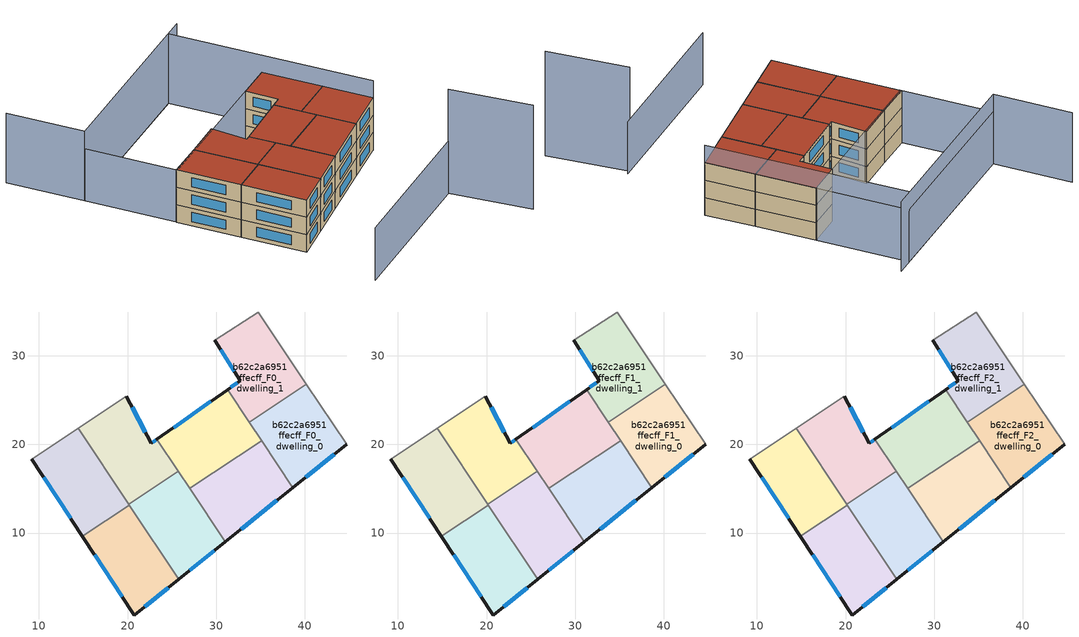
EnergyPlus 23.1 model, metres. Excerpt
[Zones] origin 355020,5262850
b62c2a6951ffecff_F0_dwelling_0
 floor ground (EU_floor_Construction): 40.2,26.82 44.75,20.04 38.66,15.14 33.74,22.52 z0
 wall outside (EU_wall_Construction): 38.66,15.14 44.75,20.04 z0:3
 wall to b62c2a6951ffecff_F0_dwelling_1 (EU_wall_Construction): 40.2,26.82 33.74,22.52 z0:3
 wall adiabatic (EU_wall_Construction): 44.75,20.04 40.2,26.82 z0:3
 wall to b62c2a6951ffecff_F0_dwelling_2 (EU_wall_Construction): 35.13,20.44 38.66,15.14 z0:3
 wall to b62c2a6951ffecff_F0_dwelling_3 (EU_wall_Construction): 33.74,22.52 35.13,20.44 z0:3
 window (EU_Window_Construction): 40.09,16.29 43.32,18.89 z0.7:2.3
b62c2a6951ffecff_F0_dwelling_1
 floor ground (EU_floor_Construction): 34.74,34.95 40.2,26.82 33.74,22.52 31.29,26.2 32.72,27.21 29.85,31.74 z0
 wall outside (EU_wall_Construction): 29.85,31.74 32.72,27.21 31.29,26.2 z0:3
 wall adiabatic (EU_wall_Construction): 40.2,26.82 34.74,34.95 29.85,31.74 z0:3
 wall to b62c2a6951ffecff_F0_dwelling_3 (EU_wall_Construction): 31.29,26.2 33.74,22.52 z0:3
 window (EU_Window_Construction): 32.39,26.97 31.62,26.43 / 30.53,30.67 32.05,28.27 z0.7:2.3
b62c2a6951ffecff_F0_dwelling_2
 floor ground (EU_floor_Construction): 35.13,20.44 38.66,15.14 31.04,9.01 27.02,15.04 z0
 wall outside (EU_wall_Construction): 31.04,9.01 38.66,15.14 z0:3
 wall to b62c2a6951ffecff_F0_dwelling_3 (EU_wall_Construction): 35.13,20.44 27.02,15.04 z0:3
 wall to b62c2a6951ffecff_F0_dwelling_4 (EU_wall_Construction): 27.02,15.04 31.04,9.01 z0:3
 window (EU_Window_Construction): 32.83,10.45 36.87,13.7 z0.7:2.3
b62c2a6951ffecff_F0_dwelling_3
 floor ground (EU_floor_Construction): 31.29,26.2 35.13,20.44 27.02,15.04 23.32,20.6 z0
 wall outside (EU_wall_Construction): 31.29,26.2 23.32,20.6 z0:3
 wall to b62c2a6951ffecff_F0_dwelling_5 (EU_wall_Construction): 23.32,20.6 25.72,16.99 z0:3
 wall to b62c2a6951ffecff_F0_dwelling_4 (EU_wall_Construction): 25.72,16.99 27.02,15.04 z0:3
 window (EU_Window_Construction): 29.42,24.88 25.19,21.91 z0.7:2.3
b62c2a6951ffecff_F0_dwelling_4
 floor ground (EU_floor_Construction): 25.72,16.99 31.04,9.01 25.79,4.8 20.15,13.27 z0
 wall outside (EU_wall_Construction): 25.79,4.8 31.04,9.01 z0:3
 wall to b62c2a6951ffecff_F0_dwelling_5 (EU_wall_Construction): 25.72,16.99 20.15,13.27 z0:3
 wall to b62c2a6951ffecff_F0_dwelling_6 (EU_wall_Construction): 20.22,13.16 25.79,4.8 z0:3
 wall to b62c2a6951ffecff_F0_dwelling_7 (EU_wall_Construction): 20.15,13.27 20.22,13.16 z0:3
 window (EU_Window_Construction): 27.02,5.79 29.81,8.02 z0.7:2.3
b62c2a6951ffecff_F0_dwelling_5
 floor ground (EU_floor_Construction): 23.32,20.6 25.72,16.99 20.15,13.27 14.43,21.85 19.84,25.46 22.69,20.16 z0
 wall outside (EU_wall_Construction): 23.32,20.6 22.69,20.16 19.84,25.46 z0:3
 wall adiabatic (EU_wall_Construction): 19.84,25.46 14.43,21.85 z0:3
 wall to b62c2a6951ffecff_F0_dwelling_7 (EU_wall_Construction): 14.43,21.85 20.15,13.27 z0:3
 window (EU_Window_Construction): 22.02,21.4 20.51,24.21 / 23.17,20.5 22.84,20.26 z0.7:2.3
b62c2a6951ffecff_F0_dwelling_6
 floor ground (EU_floor_Construction): 20.22,13.16 25.79,4.8 20.75,0.75 14.91,9.62 z0
 wall outside (EU_wall_Construction): 14.91,9.62 20.75,0.75 25.79,4.8 z0:3
 wall to b62c2a6951ffecff_F0_dwelling_7 (EU_wall_Construction): 20.22,13.16 14.91,9.62 z0:3
 window (EU_Window_Construction): 21.93,1.7 24.61,3.85 / 16.28,7.54 19.38,2.83 z0.7:2.3
b62c2a6951ffecff_F0_dwelling_7
 floor ground (EU_floor_Construction): 14.43,21.85 20.22,13.16 14.91,9.62 9.18,18.35 z0
 wall outside (EU_wall_Construction): 9.18,18.35 14.91,9.62 z0:3
 wall adiabatic (EU_wall_Construction): 14.43,21.85 9.18,18.35 z0:3
 window (EU_Window_Construction): 10.52,16.3 13.57,11.67 z0.7:2.3
b62c2a6951ffecff_F1_dwelling_0
 floor to b62c2a6951ffecff_F0_dwelling_0 (EU_floor_Construction): 40.2,26.82 44.75,20.04 38.66,15.14 33.74,22.52 z3
 wall outside (EU_wall_Construction): 38.66,15.14 44.75,20.04 z3:6
 wall to b62c2a6951ffecff_F1_dwelling_1 (EU_wall_Construction): 40.2,26.82 33.74,22.52 z3:6
 wall adiabatic (EU_wall_Construction): 44.75,20.04 40.2,26.82 z3:6
 wall to b62c2a6951ffecff_F1_dwelling_2 (EU_wall_Construction): 35.13,20.44 38.66,15.14 z3:6
 wall to b62c2a6951ffecff_F1_dwelling_3 (EU_wall_Construction): 33.74,22.52 35.13,20.44 z3:6
 window (EU_Window_Construction): 40.09,16.29 43.32,18.89 z3.7:5.3
b62c2a6951ffecff_F1_dwelling_1
 floor to b62c2a6951ffecff_F0_dwelling_1 (EU_floor_Construction): 34.74,34.95 40.2,26.82 33.74,22.52 31.29,26.2 32.72,27.21 29.85,31.74 z3
 wall outside (EU_wall_Construction): 29.85,31.74 32.72,27.21 31.29,26.2 z3:6
 wall adiabatic (EU_wall_Construction): 40.2,26.82 34.74,34.95 29.85,31.74 z3:6
 wall to b62c2a6951ffecff_F1_dwelling_3 (EU_wall_Construction): 31.29,26.2 33.74,22.52 z3:6
 window (EU_Window_Construction): 32.39,26.97 31.62,26.43 / 30.53,30.67 32.05,28.27 z3.7:5.3
b62c2a6951ffecff_F1_dwelling_2
 floor to b62c2a6951ffecff_F0_dwelling_2 (EU_floor_Construction): 35.13,20.44 38.66,15.14 31.04,9.01 27.02,15.04 z3
 wall outside (EU_wall_Construction): 31.04,9.01 38.66,15.14 z3:6
 wall to b62c2a6951ffecff_F1_dwelling_3 (EU_wall_Construction): 35.13,20.44 27.02,15.04 z3:6
 wall to b62c2a6951ffecff_F1_dwelling_4 (EU_wall_Construction): 27.02,15.04 31.04,9.01 z3:6
 window (EU_Window_Construction): 32.83,10.45 36.87,13.7 z3.7:5.3
b62c2a6951ffecff_F1_dwelling_3
 floor to b62c2a6951ffecff_F0_dwelling_3 (EU_floor_Construction): 31.29,26.2 35.13,20.44 27.02,15.04 23.32,20.6 z3
 wall outside (EU_wall_Construction): 31.29,26.2 23.32,20.6 z3:6
 wall to b62c2a6951ffecff_F1_dwelling_5 (EU_wall_Construction): 23.32,20.6 25.72,16.99 z3:6
 wall to b62c2a6951ffecff_F1_dwelling_4 (EU_wall_Construction): 25.72,16.99 27.02,15.04 z3:6
 window (EU_Window_Construction): 29.42,24.88 25.19,21.91 z3.7:5.3
b62c2a6951ffecff_F1_dwelling_4
 floor to b62c2a6951ffecff_F0_dwelling_4 (EU_floor_Construction): 25.72,16.99 31.04,9.01 25.79,4.8 20.15,13.27 z3
 wall outside (EU_wall_Construction): 25.79,4.8 31.04,9.01 z3:6
 wall to b62c2a6951ffecff_F1_dwelling_5 (EU_wall_Construction): 25.72,16.99 20.15,13.27 z3:6
 wall to b62c2a6951ffecff_F1_dwelling_6 (EU_wall_Construction): 20.22,13.16 25.79,4.8 z3:6
 wall to b62c2a6951ffecff_F1_dwelling_7 (EU_wall_Construction): 20.15,13.27 20.22,13.16 z3:6
 window (EU_Window_Construction): 27.02,5.79 29.81,8.02 z3.7:5.3
b62c2a6951ffecff_F1_dwelling_5
 floor to b62c2a6951ffecff_F0_dwelling_5 (EU_floor_Construction): 23.32,20.6 25.72,16.99 20.15,13.27 14.43,21.85 19.84,25.46 22.69,20.16 z3
 wall outside (EU_wall_Construction): 23.32,20.6 22.69,20.16 19.84,25.46 z3:6
 wall adiabatic (EU_wall_Construction): 19.84,25.46 14.43,21.85 z3:6
 wall to b62c2a6951ffecff_F1_dwelling_7 (EU_wall_Construction): 14.43,21.85 20.15,13.27 z3:6
 window (EU_Window_Construction): 22.02,21.4 20.51,24.21 / 23.17,20.5 22.84,20.26 z3.7:5.3
b62c2a6951ffecff_F1_dwelling_6
 floor to b62c2a6951ffecff_F0_dwelling_6 (EU_floor_Construction): 20.22,13.16 25.79,4.8 20.75,0.75 14.91,9.62 z3
 wall outside (EU_wall_Construction): 14.91,9.62 20.75,0.75 25.79,4.8 z3:6
 wall to b62c2a6951ffecff_F1_dwelling_7 (EU_wall_Construction): 20.22,13.16 14.91,9.62 z3:6
 window (EU_Window_Construction): 21.93,1.7 24.61,3.85 / 16.28,7.54 19.38,2.83 z3.7:5.3
b62c2a6951ffecff_F1_dwelling_7
 floor to b62c2a6951ffecff_F0_dwelling_7 (EU_floor_Construction): 14.43,21.85 20.22,13.16 14.91,9.62 9.18,18.35 z3
 wall outside (EU_wall_Construction): 9.18,18.35 14.91,9.62 z3:6
 wall adiabatic (EU_wall_Construction): 14.43,21.85 9.18,18.35 z3:6
 window (EU_Window_Construction): 10.52,16.3 13.57,11.67 z3.7:5.3
b62c2a6951ffecff_F2_dwelling_0
 floor to b62c2a6951ffecff_F1_dwelling_0 (EU_floor_Construction): 40.2,26.82 44.75,20.04 38.66,15.14 33.74,22.52 z6
 wall outside (EU_wall_Construction): 38.66,15.14 44.75,20.04 z6:9
 wall to b62c2a6951ffecff_F2_dwelling_1 (EU_wall_Construction): 40.2,26.82 33.74,22.52 z6:9
 wall adiabatic (EU_wall_Construction): 44.75,20.04 40.2,26.82 z6:9
 wall to b62c2a6951ffecff_F2_dwelling_2 (EU_wall_Construction): 35.13,20.44 38.66,15.14 z6:9
 wall to b62c2a6951ffecff_F2_dwelling_3 (EU_wall_Construction): 33.74,22.52 35.13,20.44 z6:9
 window (EU_Window_Construction): 40.09,16.29 43.32,18.89 z6.7:8.3
 roof outside (EU_roof_Construction): 44.75,20.04 40.2,26.82 33.74,22.52 38.66,15.14 z9
b62c2a6951ffecff_F2_dwelling_1
 floor to b62c2a6951ffecff_F1_dwelling_1 (EU_floor_Construction): 34.74,34.95 40.2,26.82 33.74,22.52 31.29,26.2 32.72,27.21 29.85,31.74 z6
 wall outside (EU_wall_Construction): 29.85,31.74 32.72,27.21 31.29,26.2 z6:9
 wall adiabatic (EU_wall_Construction): 40.2,26.82 34.74,34.95 29.85,31.74 z6:9
 wall to b62c2a6951ffecff_F2_dwelling_3 (EU_wall_Construction): 31.29,26.2 33.74,22.52 z6:9
 window (EU_Window_Construction): 32.39,26.97 31.62,26.43 / 30.53,30.67 32.05,28.27 z6.7:8.3
 roof outside (EU_roof_Construction): 40.2,26.82 34.74,34.95 29.85,31.74 32.72,27.21 31.29,26.2 33.74,22.52 z9
b62c2a6951ffecff_F2_dwelling_2
 floor to b62c2a6951ffecff_F1_dwelling_2 (EU_floor_Construction): 35.13,20.44 38.66,15.14 31.04,9.01 27.02,15.04 z6
 wall outside (EU_wall_Construction): 31.04,9.01 38.66,15.14 z6:9
 wall to b62c2a6951ffecff_F2_dwelling_3 (EU_wall_Construction): 35.13,20.44 27.02,15.04 z6:9
 wall to b62c2a6951ffecff_F2_dwelling_4 (EU_wall_Construction): 27.02,15.04 31.04,9.01 z6:9
 window (EU_Window_Construction): 32.83,10.45 36.87,13.7 z6.7:8.3
 roof outside (EU_roof_Construction): 38.66,15.14 35.13,20.44 27.02,15.04 31.04,9.01 z9
b62c2a6951ffecff_F2_dwelling_3
 floor to b62c2a6951ffecff_F1_dwelling_3 (EU_floor_Construction): 31.29,26.2 35.13,20.44 27.02,15.04 23.32,20.6 z6
 wall outside (EU_wall_Construction): 31.29,26.2 23.32,20.6 z6:9
 wall to b62c2a6951ffecff_F2_dwelling_5 (EU_wall_Construction): 23.32,20.6 25.72,16.99 z6:9
 wall to b62c2a6951ffecff_F2_dwelling_4 (EU_wall_Construction): 25.72,16.99 27.02,15.04 z6:9
 window (EU_Window_Construction): 29.42,24.88 25.19,21.91 z6.7:8.3
 roof outside (EU_roof_Construction): 35.13,20.44 31.29,26.2 23.32,20.6 27.02,15.04 z9
b62c2a6951ffecff_F2_dwelling_4
 floor to b62c2a6951ffecff_F1_dwelling_4 (EU_floor_Construction): 25.72,16.99 31.04,9.01 25.79,4.8 20.15,13.27 z6
 wall outside (EU_wall_Construction): 25.79,4.8 31.04,9.01 z6:9
 wall to b62c2a6951ffecff_F2_dwelling_5 (EU_wall_Construction): 25.72,16.99 20.15,13.27 z6:9
 wall to b62c2a6951ffecff_F2_dwelling_6 (EU_wall_Construction): 20.22,13.16 25.79,4.8 z6:9
 wall to b62c2a6951ffecff_F2_dwelling_7 (EU_wall_Construction): 20.15,13.27 20.22,13.16 z6:9
 window (EU_Window_Construction): 27.02,5.79 29.81,8.02 z6.7:8.3
 roof outside (EU_roof_Construction): 31.04,9.01 25.72,16.99 20.15,13.27 25.79,4.8 z9
b62c2a6951ffecff_F2_dwelling_5
 floor to b62c2a6951ffecff_F1_dwelling_5 (EU_floor_Construction): 23.32,20.6 25.72,16.99 20.15,13.27 14.43,21.85 19.84,25.46 22.69,20.16 z6
 wall outside (EU_wall_Construction): 23.32,20.6 22.69,20.16 19.84,25.46 z6:9
 wall adiabatic (EU_wall_Construction): 19.84,25.46 14.43,21.85 z6:9
 wall to b62c2a6951ffecff_F2_dwelling_7 (EU_wall_Construction): 14.43,21.85 20.15,13.27 z6:9
 window (EU_Window_Construction): 22.02,21.4 20.51,24.21 / 23.17,20.5 22.84,20.26 z6.7:8.3
 roof outside (EU_roof_Construction): 25.72,16.99 23.32,20.6 22.69,20.16 19.84,25.46 14.43,21.85 20.15,13.27 z9
b62c2a6951ffecff_F2_dwelling_6
 floor to b62c2a6951ffecff_F1_dwelling_6 (EU_floor_Construction): 20.22,13.16 25.79,4.8 20.75,0.75 14.91,9.62 z6
 wall outside (EU_wall_Construction): 14.91,9.62 20.75,0.75 25.79,4.8 z6:9
 wall to b62c2a6951ffecff_F2_dwelling_7 (EU_wall_Construction): 20.22,13.16 14.91,9.62 z6:9
 window (EU_Window_Construction): 21.93,1.7 24.61,3.85 / 16.28,7.54 19.38,2.83 z6.7:8.3
 roof outside (EU_roof_Construction): 25.79,4.8 20.22,13.16 14.91,9.62 20.75,0.75 z9
b62c2a6951ffecff_F2_dwelling_7
 floor to b62c2a6951ffecff_F1_dwelling_7 (EU_floor_Construction): 14.43,21.85 20.22,13.16 14.91,9.62 9.18,18.35 z6
 wall outside (EU_wall_Construction): 9.18,18.35 14.91,9.62 z6:9
 wall adiabatic (EU_wall_Construction): 14.43,21.85 9.18,18.35 z6:9
 window (EU_Window_Construction): 10.52,16.3 13.57,11.67 z6.7:8.3
 roof outside (EU_roof_Construction): 20.22,13.16 14.43,21.85 9.18,18.35 14.91,9.62 z9
shading: 25.03,-11.38 47.98,3.99 / 34.74,34.95 9.27,18.2 / 9.27,18.2 1.01,30.77 / 1.01,30.77 26.47,47.52 / 26.47,47.52 34.74,34.95 z0:9; 55.48,-6.96 47.38,3.59 z0:18; 44.68,19.99 26.41,47.48 / 28.98,49.17 1.04,30.74 / 1.04,30.74 -5.98,41.37 z0:12
[Building]
EU S2 Campaign: North Axis=0; Terrain=City; Solar Distribution=FullExterior
[Site:Location]
Budapest.Ferenc.Liszt.Intl.AP: Latitude=47.437; Longitude=19.256; Time Zone=1; Elevation=185
[SizingPeriod:WeatherFileDays]
AnnualSizingPeriod: Begin Month=1; Begin Day of Month=1; End Month=12; End Day of Month=31; Day of Week for Start Day=Monday; Use Weather File Daylight Saving Period=No; Use Weather File Rain and Snow Indicators=No
[MATERIAL]
EU_InternalMass_Material: Roughness=MediumRough; Thickness=0.1; Conductivity=1; Density=1800; Specific Heat=900; Thermal Absorptance=0.9; Solar Absorptance=0.7; Visible Absorptance=0.7
[MATERIAL:NOMASS] Roughness=MediumRough; Thermal Absorptance=0.9; Solar Absorptance=0.7; Visible Absorptance=0.7
Name | Thermal Resistance
EU_wall_NoMass | 0.832559
EU_roof_NoMass | 1.39638
EU_floor_NoMass | 0.872794
[WINDOWMATERIAL:SIMPLEGLAZINGSYSTEM]
EU_Window_SimpleGlazing: UFactor=2.79869; Solar Heat Gain Coefficient=0.75; Visible Transmittance=0.75
[CONSTRUCTION]
EU_wall_Construction: EU_wall_NoMass
EU_roof_Construction: EU_roof_NoMass
EU_floor_Construction: EU_floor_NoMass
EU_Window_Construction: EU_Window_SimpleGlazing
EU_InternalMass_Construction: EU_InternalMass_Material
[ZONE] Type=1; Multiplier=1; Ceiling Height=autocalculate; Floor Area=autocalculate; Part of Total Floor Area=Yes
Name | Volume
b62c2a6951ffecff_F0_dwelling_0; b62c2a6951ffecff_F1_dwelling_0; b62c2a6951ffecff_F2_dwelling_0 | 198.713
b62c2a6951ffecff_F0_dwelling_1; b62c2a6951ffecff_F1_dwelling_1; b62c2a6951ffecff_F2_dwelling_1 | 198.691
b62c2a6951ffecff_F0_dwelling_2; b62c2a6951ffecff_F1_dwelling_2; b62c2a6951ffecff_F2_dwelling_2 | 198.724
b62c2a6951ffecff_F0_dwelling_3; b62c2a6951ffecff_F1_dwelling_3; b62c2a6951ffecff_F2_dwelling_3 | 198.712
b62c2a6951ffecff_F0_dwelling_4; b62c2a6951ffecff_F1_dwelling_4; b62c2a6951ffecff_F2_dwelling_4 | 198.703
b62c2a6951ffecff_F0_dwelling_5; b62c2a6951ffecff_F1_dwelling_5; b62c2a6951ffecff_F2_dwelling_5 | 198.699
b62c2a6951ffecff_F0_dwelling_6; b62c2a6951ffecff_F1_dwelling_6; b62c2a6951ffecff_F2_dwelling_6 | 198.71
b62c2a6951ffecff_F0_dwelling_7; b62c2a6951ffecff_F1_dwelling_7; b62c2a6951ffecff_F2_dwelling_7 | 198.692
[INTERNALMASS] Construction=EU_InternalMass_Construction
Name | Zone or ZoneList | Surface Area
b62c2a6951ffecff_F0_dwelling_0_EU_InternalMass | b62c2a6951ffecff_F0_dwelling_0 | 66.2378
b62c2a6951ffecff_F0_dwelling_1_EU_InternalMass | b62c2a6951ffecff_F0_dwelling_1 | 66.2305
b62c2a6951ffecff_F0_dwelling_2_EU_InternalMass | b62c2a6951ffecff_F0_dwelling_2 | 66.2411
b62c2a6951ffecff_F0_dwelling_3_EU_InternalMass | b62c2a6951ffecff_F0_dwelling_3 | 66.2375
b62c2a6951ffecff_F0_dwelling_4_EU_InternalMass | b62c2a6951ffecff_F0_dwelling_4 | 66.2344
b62c2a6951ffecff_F0_dwelling_5_EU_InternalMass | b62c2a6951ffecff_F0_dwelling_5 | 66.2331
b62c2a6951ffecff_F0_dwelling_6_EU_InternalMass | b62c2a6951ffecff_F0_dwelling_6 | 66.2368
b62c2a6951ffecff_F0_dwelling_7_EU_InternalMass | b62c2a6951ffecff_F0_dwelling_7 | 66.2306
b62c2a6951ffecff_F1_dwelling_0_EU_InternalMass | b62c2a6951ffecff_F1_dwelling_0 | 66.2378
b62c2a6951ffecff_F1_dwelling_1_EU_InternalMass | b62c2a6951ffecff_F1_dwelling_1 | 66.2305
b62c2a6951ffecff_F1_dwelling_2_EU_InternalMass | b62c2a6951ffecff_F1_dwelling_2 | 66.2411
b62c2a6951ffecff_F1_dwelling_3_EU_InternalMass | b62c2a6951ffecff_F1_dwelling_3 | 66.2375
b62c2a6951ffecff_F1_dwelling_4_EU_InternalMass | b62c2a6951ffecff_F1_dwelling_4 | 66.2344
b62c2a6951ffecff_F1_dwelling_5_EU_InternalMass | b62c2a6951ffecff_F1_dwelling_5 | 66.2331
b62c2a6951ffecff_F1_dwelling_6_EU_InternalMass | b62c2a6951ffecff_F1_dwelling_6 | 66.2368
b62c2a6951ffecff_F1_dwelling_7_EU_InternalMass | b62c2a6951ffecff_F1_dwelling_7 | 66.2306
b62c2a6951ffecff_F2_dwelling_0_EU_InternalMass | b62c2a6951ffecff_F2_dwelling_0 | 66.2378
b62c2a6951ffecff_F2_dwelling_1_EU_InternalMass | b62c2a6951ffecff_F2_dwelling_1 | 66.2305
b62c2a6951ffecff_F2_dwelling_2_EU_InternalMass | b62c2a6951ffecff_F2_dwelling_2 | 66.2411
b62c2a6951ffecff_F2_dwelling_3_EU_InternalMass | b62c2a6951ffecff_F2_dwelling_3 | 66.2375
b62c2a6951ffecff_F2_dwelling_4_EU_InternalMass | b62c2a6951ffecff_F2_dwelling_4 | 66.2344
b62c2a6951ffecff_F2_dwelling_5_EU_InternalMass | b62c2a6951ffecff_F2_dwelling_5 | 66.2331
b62c2a6951ffecff_F2_dwelling_6_EU_InternalMass | b62c2a6951ffecff_F2_dwelling_6 | 66.2368
b62c2a6951ffecff_F2_dwelling_7_EU_InternalMass | b62c2a6951ffecff_F2_dwelling_7 | 66.2306
[OTHEREQUIPMENT] Fuel Type=Electricity; Design Level Calculation Method=Watts/Area; Power per Zone Floor Area=1; Fraction Latent=0; Fraction Radiant=0; Fraction Lost=0; Carbon Dioxide Generation Rate=0; EndUse Subcategory=EU_Step8_InternalGains
Name | Zone or ZoneList or Space or SpaceList | Schedule
EU_Step8_InternalGain_b62c2a6951ffecff_F0_dwelling_0_f000 | b62c2a6951ffecff_F0_dwelling_0 | EU_Step8_GainSchedule_b62c2a6951ffecff_F0_dwelling_0_f000
EU_Step8_InternalGain_b62c2a6951ffecff_F0_dwelling_1_f000 | b62c2a6951ffecff_F0_dwelling_1 | EU_Step8_GainSchedule_b62c2a6951ffecff_F0_dwelling_1_f000
EU_Step8_InternalGain_b62c2a6951ffecff_F0_dwelling_2_f000 | b62c2a6951ffecff_F0_dwelling_2 | EU_Step8_GainSchedule_b62c2a6951ffecff_F0_dwelling_2_f000
EU_Step8_InternalGain_b62c2a6951ffecff_F0_dwelling_3_f000 | b62c2a6951ffecff_F0_dwelling_3 | EU_Step8_GainSchedule_b62c2a6951ffecff_F0_dwelling_3_f000
EU_Step8_InternalGain_b62c2a6951ffecff_F0_dwelling_4_f000 | b62c2a6951ffecff_F0_dwelling_4 | EU_Step8_GainSchedule_b62c2a6951ffecff_F0_dwelling_4_f000
EU_Step8_InternalGain_b62c2a6951ffecff_F0_dwelling_5_f000 | b62c2a6951ffecff_F0_dwelling_5 | EU_Step8_GainSchedule_b62c2a6951ffecff_F0_dwelling_5_f000
EU_Step8_InternalGain_b62c2a6951ffecff_F0_dwelling_6_f000 | b62c2a6951ffecff_F0_dwelling_6 | EU_Step8_GainSchedule_b62c2a6951ffecff_F0_dwelling_6_f000
EU_Step8_InternalGain_b62c2a6951ffecff_F0_dwelling_7_f000 | b62c2a6951ffecff_F0_dwelling_7 | EU_Step8_GainSchedule_b62c2a6951ffecff_F0_dwelling_7_f000
EU_Step8_InternalGain_b62c2a6951ffecff_F1_dwelling_0_f000 | b62c2a6951ffecff_F1_dwelling_0 | EU_Step8_GainSchedule_b62c2a6951ffecff_F1_dwelling_0_f000
EU_Step8_InternalGain_b62c2a6951ffecff_F1_dwelling_1_f000 | b62c2a6951ffecff_F1_dwelling_1 | EU_Step8_GainSchedule_b62c2a6951ffecff_F1_dwelling_1_f000
EU_Step8_InternalGain_b62c2a6951ffecff_F1_dwelling_2_f000 | b62c2a6951ffecff_F1_dwelling_2 | EU_Step8_GainSchedule_b62c2a6951ffecff_F1_dwelling_2_f000
EU_Step8_InternalGain_b62c2a6951ffecff_F1_dwelling_3_f000 | b62c2a6951ffecff_F1_dwelling_3 | EU_Step8_GainSchedule_b62c2a6951ffecff_F1_dwelling_3_f000
EU_Step8_InternalGain_b62c2a6951ffecff_F1_dwelling_4_f000 | b62c2a6951ffecff_F1_dwelling_4 | EU_Step8_GainSchedule_b62c2a6951ffecff_F1_dwelling_4_f000
EU_Step8_InternalGain_b62c2a6951ffecff_F1_dwelling_5_f000 | b62c2a6951ffecff_F1_dwelling_5 | EU_Step8_GainSchedule_b62c2a6951ffecff_F1_dwelling_5_f000
EU_Step8_InternalGain_b62c2a6951ffecff_F1_dwelling_6_f000 | b62c2a6951ffecff_F1_dwelling_6 | EU_Step8_GainSchedule_b62c2a6951ffecff_F1_dwelling_6_f000
EU_Step8_InternalGain_b62c2a6951ffecff_F1_dwelling_7_f000 | b62c2a6951ffecff_F1_dwelling_7 | EU_Step8_GainSchedule_b62c2a6951ffecff_F1_dwelling_7_f000
EU_Step8_InternalGain_b62c2a6951ffecff_F2_dwelling_0_f000 | b62c2a6951ffecff_F2_dwelling_0 | EU_Step8_GainSchedule_b62c2a6951ffecff_F2_dwelling_0_f000
EU_Step8_InternalGain_b62c2a6951ffecff_F2_dwelling_1_f000 | b62c2a6951ffecff_F2_dwelling_1 | EU_Step8_GainSchedule_b62c2a6951ffecff_F2_dwelling_1_f000
EU_Step8_InternalGain_b62c2a6951ffecff_F2_dwelling_2_f000 | b62c2a6951ffecff_F2_dwelling_2 | EU_Step8_GainSchedule_b62c2a6951ffecff_F2_dwelling_2_f000
EU_Step8_InternalGain_b62c2a6951ffecff_F2_dwelling_3_f000 | b62c2a6951ffecff_F2_dwelling_3 | EU_Step8_GainSchedule_b62c2a6951ffecff_F2_dwelling_3_f000
EU_Step8_InternalGain_b62c2a6951ffecff_F2_dwelling_4_f000 | b62c2a6951ffecff_F2_dwelling_4 | EU_Step8_GainSchedule_b62c2a6951ffecff_F2_dwelling_4_f000
EU_Step8_InternalGain_b62c2a6951ffecff_F2_dwelling_5_f000 | b62c2a6951ffecff_F2_dwelling_5 | EU_Step8_GainSchedule_b62c2a6951ffecff_F2_dwelling_5_f000
EU_Step8_InternalGain_b62c2a6951ffecff_F2_dwelling_6_f000 | b62c2a6951ffecff_F2_dwelling_6 | EU_Step8_GainSchedule_b62c2a6951ffecff_F2_dwelling_6_f000
EU_Step8_InternalGain_b62c2a6951ffecff_F2_dwelling_7_f000 | b62c2a6951ffecff_F2_dwelling_7 | EU_Step8_GainSchedule_b62c2a6951ffecff_F2_dwelling_7_f000
[ZONEVENTILATION:DESIGNFLOWRATE] Schedule=EU_AlwaysOn; Design Flow Rate Calculation Method=AirChanges/Hour; Air Changes per Hour=0.475469; Ventilation Type=Natural; Fan Pressure Rise=0; Fan Total Efficiency=1; Constant Term Coefficient=1; Temperature Term Coefficient=0; Velocity Term Coefficient=0; Velocity Squared Term Coefficient=0; Minimum Indoor Temperature=-100; Maximum Indoor Temperature=100; Delta Temperature=-100; Minimum Outdoor Temperature=-100; Maximum Outdoor Temperature=100; Maximum Wind Speed=40
Name | Zone or ZoneList or Space or SpaceList
EU_ConstantAir_b62c2a6951ffecff_F0_dwelling_0 | b62c2a6951ffecff_F0_dwelling_0
EU_ConstantAir_b62c2a6951ffecff_F0_dwelling_1 | b62c2a6951ffecff_F0_dwelling_1
EU_ConstantAir_b62c2a6951ffecff_F0_dwelling_2 | b62c2a6951ffecff_F0_dwelling_2
EU_ConstantAir_b62c2a6951ffecff_F0_dwelling_3 | b62c2a6951ffecff_F0_dwelling_3
EU_ConstantAir_b62c2a6951ffecff_F0_dwelling_4 | b62c2a6951ffecff_F0_dwelling_4
EU_ConstantAir_b62c2a6951ffecff_F0_dwelling_5 | b62c2a6951ffecff_F0_dwelling_5
EU_ConstantAir_b62c2a6951ffecff_F0_dwelling_6 | b62c2a6951ffecff_F0_dwelling_6
EU_ConstantAir_b62c2a6951ffecff_F0_dwelling_7 | b62c2a6951ffecff_F0_dwelling_7
EU_ConstantAir_b62c2a6951ffecff_F1_dwelling_0 | b62c2a6951ffecff_F1_dwelling_0
EU_ConstantAir_b62c2a6951ffecff_F1_dwelling_1 | b62c2a6951ffecff_F1_dwelling_1
EU_ConstantAir_b62c2a6951ffecff_F1_dwelling_2 | b62c2a6951ffecff_F1_dwelling_2
EU_ConstantAir_b62c2a6951ffecff_F1_dwelling_3 | b62c2a6951ffecff_F1_dwelling_3
EU_ConstantAir_b62c2a6951ffecff_F1_dwelling_4 | b62c2a6951ffecff_F1_dwelling_4
EU_ConstantAir_b62c2a6951ffecff_F1_dwelling_5 | b62c2a6951ffecff_F1_dwelling_5
EU_ConstantAir_b62c2a6951ffecff_F1_dwelling_6 | b62c2a6951ffecff_F1_dwelling_6
EU_ConstantAir_b62c2a6951ffecff_F1_dwelling_7 | b62c2a6951ffecff_F1_dwelling_7
EU_ConstantAir_b62c2a6951ffecff_F2_dwelling_0 | b62c2a6951ffecff_F2_dwelling_0
EU_ConstantAir_b62c2a6951ffecff_F2_dwelling_1 | b62c2a6951ffecff_F2_dwelling_1
EU_ConstantAir_b62c2a6951ffecff_F2_dwelling_2 | b62c2a6951ffecff_F2_dwelling_2
EU_ConstantAir_b62c2a6951ffecff_F2_dwelling_3 | b62c2a6951ffecff_F2_dwelling_3
EU_ConstantAir_b62c2a6951ffecff_F2_dwelling_4 | b62c2a6951ffecff_F2_dwelling_4
EU_ConstantAir_b62c2a6951ffecff_F2_dwelling_5 | b62c2a6951ffecff_F2_dwelling_5
EU_ConstantAir_b62c2a6951ffecff_F2_dwelling_6 | b62c2a6951ffecff_F2_dwelling_6
EU_ConstantAir_b62c2a6951ffecff_F2_dwelling_7 | b62c2a6951ffecff_F2_dwelling_7
[HVACTEMPLATE:THERMOSTAT] Constant Heating Setpoint=20; Constant Cooling Setpoint=50
EU_HeatOnly_b62c2a6951ffecff_F0_dwelling_0; EU_HeatOnly_b62c2a6951ffecff_F0_dwelling_1; EU_HeatOnly_b62c2a6951ffecff_F0_dwelling_2; EU_HeatOnly_b62c2a6951ffecff_F0_dwelling_3; EU_HeatOnly_b62c2a6951ffecff_F0_dwelling_4; EU_HeatOnly_b62c2a6951ffecff_F0_dwelling_5; EU_HeatOnly_b62c2a6951ffecff_F0_dwelling_6; EU_HeatOnly_b62c2a6951ffecff_F0_dwelling_7; EU_HeatOnly_b62c2a6951ffecff_F1_dwelling_0; EU_HeatOnly_b62c2a6951ffecff_F1_dwelling_1; EU_HeatOnly_b62c2a6951ffecff_F1_dwelling_2; EU_HeatOnly_b62c2a6951ffecff_F1_dwelling_3; EU_HeatOnly_b62c2a6951ffecff_F1_dwelling_4; EU_HeatOnly_b62c2a6951ffecff_F1_dwelling_5; EU_HeatOnly_b62c2a6951ffecff_F1_dwelling_6; EU_HeatOnly_b62c2a6951ffecff_F1_dwelling_7; EU_HeatOnly_b62c2a6951ffecff_F2_dwelling_0; EU_HeatOnly_b62c2a6951ffecff_F2_dwelling_1; EU_HeatOnly_b62c2a6951ffecff_F2_dwelling_2; EU_HeatOnly_b62c2a6951ffecff_F2_dwelling_3; EU_HeatOnly_b62c2a6951ffecff_F2_dwelling_4; EU_HeatOnly_b62c2a6951ffecff_F2_dwelling_5; EU_HeatOnly_b62c2a6951ffecff_F2_dwelling_6; EU_HeatOnly_b62c2a6951ffecff_F2_dwelling_7
[HVACTEMPLATE:ZONE:IDEALLOADSAIRSYSTEM] System Availability Schedule=EU_AlwaysOn; Maximum Heating Supply Air Temperature=50; Minimum Cooling Supply Air Temperature=13; Maximum Heating Supply Air Humidity Ratio=0.0156; Minimum Cooling Supply Air Humidity Ratio=0.0077; Heating Limit=NoLimit; Cooling Limit=NoLimit; Heating Availability Schedule=EU_AlwaysOn; Cooling Availability Schedule=EU_CoolingOff; Dehumidification Control Type=ConstantSensibleHeatRatio; Cooling Sensible Heat Ratio=0.7; Dehumidification Setpoint=60; Humidification Control Type=None; Humidification Setpoint=30; Outdoor Air Method=None; Outdoor Air Flow Rate per Person=0.00944; Outdoor Air Flow Rate per Zone Floor Area=0; Outdoor Air Flow Rate per Zone=0; Demand Controlled Ventilation Type=None; Outdoor Air Economizer Type=NoEconomizer; Heat Recovery Type=None; Sensible Heat Recovery Effectiveness=0.7; Latent Heat Recovery Effectiveness=0.65
Name | Template Thermostat
b62c2a6951ffecff_F0_dwelling_0 | EU_HeatOnly_b62c2a6951ffecff_F0_dwelling_0
b62c2a6951ffecff_F0_dwelling_1 | EU_HeatOnly_b62c2a6951ffecff_F0_dwelling_1
b62c2a6951ffecff_F0_dwelling_2 | EU_HeatOnly_b62c2a6951ffecff_F0_dwelling_2
b62c2a6951ffecff_F0_dwelling_3 | EU_HeatOnly_b62c2a6951ffecff_F0_dwelling_3
b62c2a6951ffecff_F0_dwelling_4 | EU_HeatOnly_b62c2a6951ffecff_F0_dwelling_4
b62c2a6951ffecff_F0_dwelling_5 | EU_HeatOnly_b62c2a6951ffecff_F0_dwelling_5
b62c2a6951ffecff_F0_dwelling_6 | EU_HeatOnly_b62c2a6951ffecff_F0_dwelling_6
b62c2a6951ffecff_F0_dwelling_7 | EU_HeatOnly_b62c2a6951ffecff_F0_dwelling_7
b62c2a6951ffecff_F1_dwelling_0 | EU_HeatOnly_b62c2a6951ffecff_F1_dwelling_0
b62c2a6951ffecff_F1_dwelling_1 | EU_HeatOnly_b62c2a6951ffecff_F1_dwelling_1
b62c2a6951ffecff_F1_dwelling_2 | EU_HeatOnly_b62c2a6951ffecff_F1_dwelling_2
b62c2a6951ffecff_F1_dwelling_3 | EU_HeatOnly_b62c2a6951ffecff_F1_dwelling_3
b62c2a6951ffecff_F1_dwelling_4 | EU_HeatOnly_b62c2a6951ffecff_F1_dwelling_4
b62c2a6951ffecff_F1_dwelling_5 | EU_HeatOnly_b62c2a6951ffecff_F1_dwelling_5
b62c2a6951ffecff_F1_dwelling_6 | EU_HeatOnly_b62c2a6951ffecff_F1_dwelling_6
b62c2a6951ffecff_F1_dwelling_7 | EU_HeatOnly_b62c2a6951ffecff_F1_dwelling_7
b62c2a6951ffecff_F2_dwelling_0 | EU_HeatOnly_b62c2a6951ffecff_F2_dwelling_0
b62c2a6951ffecff_F2_dwelling_1 | EU_HeatOnly_b62c2a6951ffecff_F2_dwelling_1
b62c2a6951ffecff_F2_dwelling_2 | EU_HeatOnly_b62c2a6951ffecff_F2_dwelling_2
b62c2a6951ffecff_F2_dwelling_3 | EU_HeatOnly_b62c2a6951ffecff_F2_dwelling_3
b62c2a6951ffecff_F2_dwelling_4 | EU_HeatOnly_b62c2a6951ffecff_F2_dwelling_4
b62c2a6951ffecff_F2_dwelling_5 | EU_HeatOnly_b62c2a6951ffecff_F2_dwelling_5
b62c2a6951ffecff_F2_dwelling_6 | EU_HeatOnly_b62c2a6951ffecff_F2_dwelling_6
b62c2a6951ffecff_F2_dwelling_7 | EU_HeatOnly_b62c2a6951ffecff_F2_dwelling_7
[SIZING:ZONE] Zone Cooling Design Supply Air Temperature Input Method=SupplyAirTemperature; Zone Cooling Design Supply Air Temperature=13; Zone Heating Design Supply Air Temperature Input Method=SupplyAirTemperature; Zone Heating Design Supply Air Temperature=50; Zone Cooling Design Supply Air Humidity Ratio=0.008; Zone Heating Design Supply Air Humidity Ratio=0.008; Cooling Design Air Flow Method=DesignDay; Cooling Design Air Flow Rate=0; Cooling Minimum Air Flow per Zone Floor Area=0.000762; Cooling Minimum Air Flow=0; Cooling Minimum Air Flow Fraction=0.2; Heating Design Air Flow Method=DesignDay; Heating Design Air Flow Rate=0; Heating Maximum Air Flow per Zone Floor Area=0.002032; Heating Maximum Air Flow=0.141576; Heating Maximum Air Flow Fraction=0.3; Account for Dedicated Outdoor Air System=No; Dedicated Outdoor Air System Control Strategy=NeutralSupplyAir; Dedicated Outdoor Air Low Setpoint Temperature for Design=autosize; Dedicated Outdoor Air High Setpoint Temperature for Design=autosize; Zone Load Sizing Method=Sensible Load Only No Latent Load; Zone Latent Cooling Design Supply Air Humidity Ratio Input Method=HumidityRatioDifference; Zone Cooling Design Supply Air Humidity Ratio Difference=0.005; Zone Latent Heating Design Supply Air Humidity Ratio Input Method=HumidityRatioDifference; Zone Humidification Design Supply Air Humidity Ratio Difference=0.005
b62c2a6951ffecff_F0_dwelling_0; b62c2a6951ffecff_F0_dwelling_1; b62c2a6951ffecff_F0_dwelling_2; b62c2a6951ffecff_F0_dwelling_3; b62c2a6951ffecff_F0_dwelling_4; b62c2a6951ffecff_F0_dwelling_5; b62c2a6951ffecff_F0_dwelling_6; b62c2a6951ffecff_F0_dwelling_7; b62c2a6951ffecff_F1_dwelling_0; b62c2a6951ffecff_F1_dwelling_1; b62c2a6951ffecff_F1_dwelling_2; b62c2a6951ffecff_F1_dwelling_3; b62c2a6951ffecff_F1_dwelling_4; b62c2a6951ffecff_F1_dwelling_5; b62c2a6951ffecff_F1_dwelling_6; b62c2a6951ffecff_F1_dwelling_7; b62c2a6951ffecff_F2_dwelling_0; b62c2a6951ffecff_F2_dwelling_1; b62c2a6951ffecff_F2_dwelling_2; b62c2a6951ffecff_F2_dwelling_3; b62c2a6951ffecff_F2_dwelling_4; b62c2a6951ffecff_F2_dwelling_5; b62c2a6951ffecff_F2_dwelling_6; b62c2a6951ffecff_F2_dwelling_7
[SCHEDULE:CONSTANT]
Name | Hourly Value
EU_AlwaysOn | 1
EU_CoolingOff | 0
[SCHEDULE:FILE] Column Number=1; Rows to Skip at Top=0; Number of Hours of Data=8760; Column Separator=Comma; Interpolate to Timestep=No; Minutes per Item=60; Adjust Schedule for Daylight Savings=Yes
Name | File
EU_Step8_GainSchedule_b62c2a6951ffecff_F0_dwelling_0_f000 | ../../schedules/b62c2a6951ffecff/b62c2a6951ffecff_F0_dwelling_0_f000_gain.csv
EU_Step8_GainSchedule_b62c2a6951ffecff_F0_dwelling_1_f000 | ../../schedules/b62c2a6951ffecff/b62c2a6951ffecff_F0_dwelling_1_f000_gain.csv
EU_Step8_GainSchedule_b62c2a6951ffecff_F0_dwelling_2_f000 | ../../schedules/b62c2a6951ffecff/b62c2a6951ffecff_F0_dwelling_2_f000_gain.csv
EU_Step8_GainSchedule_b62c2a6951ffecff_F0_dwelling_3_f000 | ../../schedules/b62c2a6951ffecff/b62c2a6951ffecff_F0_dwelling_3_f000_gain.csv
EU_Step8_GainSchedule_b62c2a6951ffecff_F0_dwelling_4_f000 | ../../schedules/b62c2a6951ffecff/b62c2a6951ffecff_F0_dwelling_4_f000_gain.csv
EU_Step8_GainSchedule_b62c2a6951ffecff_F0_dwelling_5_f000 | ../../schedules/b62c2a6951ffecff/b62c2a6951ffecff_F0_dwelling_5_f000_gain.csv
EU_Step8_GainSchedule_b62c2a6951ffecff_F0_dwelling_6_f000 | ../../schedules/b62c2a6951ffecff/b62c2a6951ffecff_F0_dwelling_6_f000_gain.csv
EU_Step8_GainSchedule_b62c2a6951ffecff_F0_dwelling_7_f000 | ../../schedules/b62c2a6951ffecff/b62c2a6951ffecff_F0_dwelling_7_f000_gain.csv
EU_Step8_GainSchedule_b62c2a6951ffecff_F1_dwelling_0_f000 | ../../schedules/b62c2a6951ffecff/b62c2a6951ffecff_F1_dwelling_0_f000_gain.csv
EU_Step8_GainSchedule_b62c2a6951ffecff_F1_dwelling_1_f000 | ../../schedules/b62c2a6951ffecff/b62c2a6951ffecff_F1_dwelling_1_f000_gain.csv
EU_Step8_GainSchedule_b62c2a6951ffecff_F1_dwelling_2_f000 | ../../schedules/b62c2a6951ffecff/b62c2a6951ffecff_F1_dwelling_2_f000_gain.csv
EU_Step8_GainSchedule_b62c2a6951ffecff_F1_dwelling_3_f000 | ../../schedules/b62c2a6951ffecff/b62c2a6951ffecff_F1_dwelling_3_f000_gain.csv
EU_Step8_GainSchedule_b62c2a6951ffecff_F1_dwelling_4_f000 | ../../schedules/b62c2a6951ffecff/b62c2a6951ffecff_F1_dwelling_4_f000_gain.csv
EU_Step8_GainSchedule_b62c2a6951ffecff_F1_dwelling_5_f000 | ../../schedules/b62c2a6951ffecff/b62c2a6951ffecff_F1_dwelling_5_f000_gain.csv
EU_Step8_GainSchedule_b62c2a6951ffecff_F1_dwelling_6_f000 | ../../schedules/b62c2a6951ffecff/b62c2a6951ffecff_F1_dwelling_6_f000_gain.csv
EU_Step8_GainSchedule_b62c2a6951ffecff_F1_dwelling_7_f000 | ../../schedules/b62c2a6951ffecff/b62c2a6951ffecff_F1_dwelling_7_f000_gain.csv
EU_Step8_GainSchedule_b62c2a6951ffecff_F2_dwelling_0_f000 | ../../schedules/b62c2a6951ffecff/b62c2a6951ffecff_F2_dwelling_0_f000_gain.csv
EU_Step8_GainSchedule_b62c2a6951ffecff_F2_dwelling_1_f000 | ../../schedules/b62c2a6951ffecff/b62c2a6951ffecff_F2_dwelling_1_f000_gain.csv
EU_Step8_GainSchedule_b62c2a6951ffecff_F2_dwelling_2_f000 | ../../schedules/b62c2a6951ffecff/b62c2a6951ffecff_F2_dwelling_2_f000_gain.csv
EU_Step8_GainSchedule_b62c2a6951ffecff_F2_dwelling_3_f000 | ../../schedules/b62c2a6951ffecff/b62c2a6951ffecff_F2_dwelling_3_f000_gain.csv
EU_Step8_GainSchedule_b62c2a6951ffecff_F2_dwelling_4_f000 | ../../schedules/b62c2a6951ffecff/b62c2a6951ffecff_F2_dwelling_4_f000_gain.csv
EU_Step8_GainSchedule_b62c2a6951ffecff_F2_dwelling_5_f000 | ../../schedules/b62c2a6951ffecff/b62c2a6951ffecff_F2_dwelling_5_f000_gain.csv
EU_Step8_GainSchedule_b62c2a6951ffecff_F2_dwelling_6_f000 | ../../schedules/b62c2a6951ffecff/b62c2a6951ffecff_F2_dwelling_6_f000_gain.csv
EU_Step8_GainSchedule_b62c2a6951ffecff_F2_dwelling_7_f000 | ../../schedules/b62c2a6951ffecff/b62c2a6951ffecff_F2_dwelling_7_f000_gain.csv
